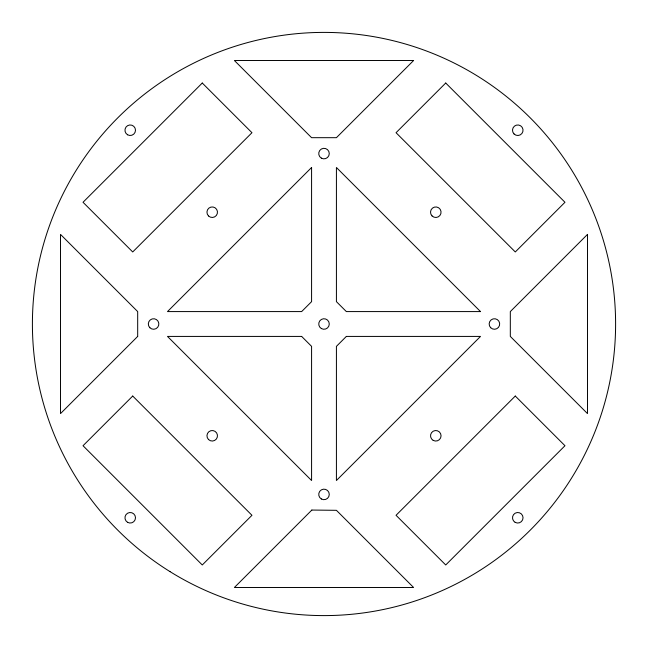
<?xml version="1.0" encoding="UTF-8"?>
<svg xmlns="http://www.w3.org/2000/svg" width="648" height="648" viewBox="0 0 648 648"><rect width="100%" height="100%" fill="white"/><g stroke="black" fill="none" stroke-linecap="round" stroke-linejoin="round"><path stroke-width="0.97" d="M202.273 83.025L83.025 202.273L132.71 251.959L251.959 132.71L202.273 83.025M137.684 336.417L60.507 413.594L60.507 234.406L137.684 311.583L137.684 336.417M413.594 60.507L336.417 137.684L311.583 137.684L234.406 60.507L413.594 60.507M311.583 167.492L167.492 311.583L301.644 311.583L311.583 301.644L311.583 167.492M132.71 396.041L83.025 445.727L202.273 564.975L251.959 515.29L132.71 396.041M445.727 83.025L396.041 132.71L515.29 251.959L564.975 202.273L445.727 83.025M346.356 336.417L336.417 346.356L336.417 480.508L480.508 336.417L346.356 336.417M311.834 510.057L234.406 587.493L413.594 587.493L336.417 510.316L311.834 510.057M587.493 234.406L510.316 311.583L510.316 336.417L587.493 413.594L587.493 234.406M515.29 396.041L396.041 515.29L445.727 564.975L564.975 445.727L515.29 396.041M480.508 311.583L346.356 311.583L336.417 301.644L336.417 167.492L480.508 311.583M301.644 336.417L167.492 336.417L311.583 480.508L311.583 346.356L301.644 336.417M170.019 571.625A291.6 291.6 0 0 0 615.446 333.542A291.6 291.6 0 0 0 186.543 66.833A291.6 291.6 0 0 0 170.019 571.625M515.136 522.337A5.273 5.273 0 0 0 523.041 517.768A5.273 5.273 0 0 0 515.136 513.208A5.273 5.273 0 0 0 515.136 522.337M127.591 134.792A5.273 5.273 0 0 0 135.497 130.232A5.273 5.273 0 0 0 127.591 125.663A5.273 5.273 0 0 0 127.591 134.792M321.368 328.56A5.273 5.273 0 0 0 329.273 324A5.273 5.273 0 0 0 321.368 319.44A5.273 5.273 0 0 0 321.368 328.56M514.042 133.958A5.273 5.273 0 0 0 522.863 131.593A5.273 5.273 0 0 0 516.407 125.137A5.273 5.273 0 0 0 514.042 133.958M127.591 522.337A5.273 5.273 0 0 0 135.497 517.768A5.273 5.273 0 0 0 127.591 513.208A5.273 5.273 0 0 0 127.591 522.337M208.486 215.938A5.273 5.273 0 0 0 217.299 213.573A5.273 5.273 0 0 0 210.843 207.117A5.273 5.273 0 0 0 208.486 215.938M490.69 327.726A5.273 5.273 0 0 0 499.511 325.361A5.273 5.273 0 0 0 493.055 318.913A5.273 5.273 0 0 0 490.69 327.726M321.368 498.984A5.273 5.273 0 0 0 329.273 494.416A5.273 5.273 0 0 0 321.368 489.856A5.273 5.273 0 0 0 321.368 498.984M208.486 439.514A5.273 5.273 0 0 0 217.299 437.157A5.273 5.273 0 0 0 210.843 430.701A5.273 5.273 0 0 0 208.486 439.514M433.156 440.356A5.273 5.273 0 0 0 441.061 435.788A5.273 5.273 0 0 0 433.156 431.228A5.273 5.273 0 0 0 433.156 440.356M432.062 215.938A5.273 5.273 0 0 0 440.883 213.573A5.273 5.273 0 0 0 434.427 207.117A5.273 5.273 0 0 0 432.062 215.938M321.368 158.144A5.273 5.273 0 0 0 329.273 153.584A5.273 5.273 0 0 0 321.368 149.016A5.273 5.273 0 0 0 321.368 158.144M149.858 327.726A5.273 5.273 0 0 0 158.671 325.361A5.273 5.273 0 0 0 152.215 318.913A5.273 5.273 0 0 0 149.858 327.726"/></g></svg>
